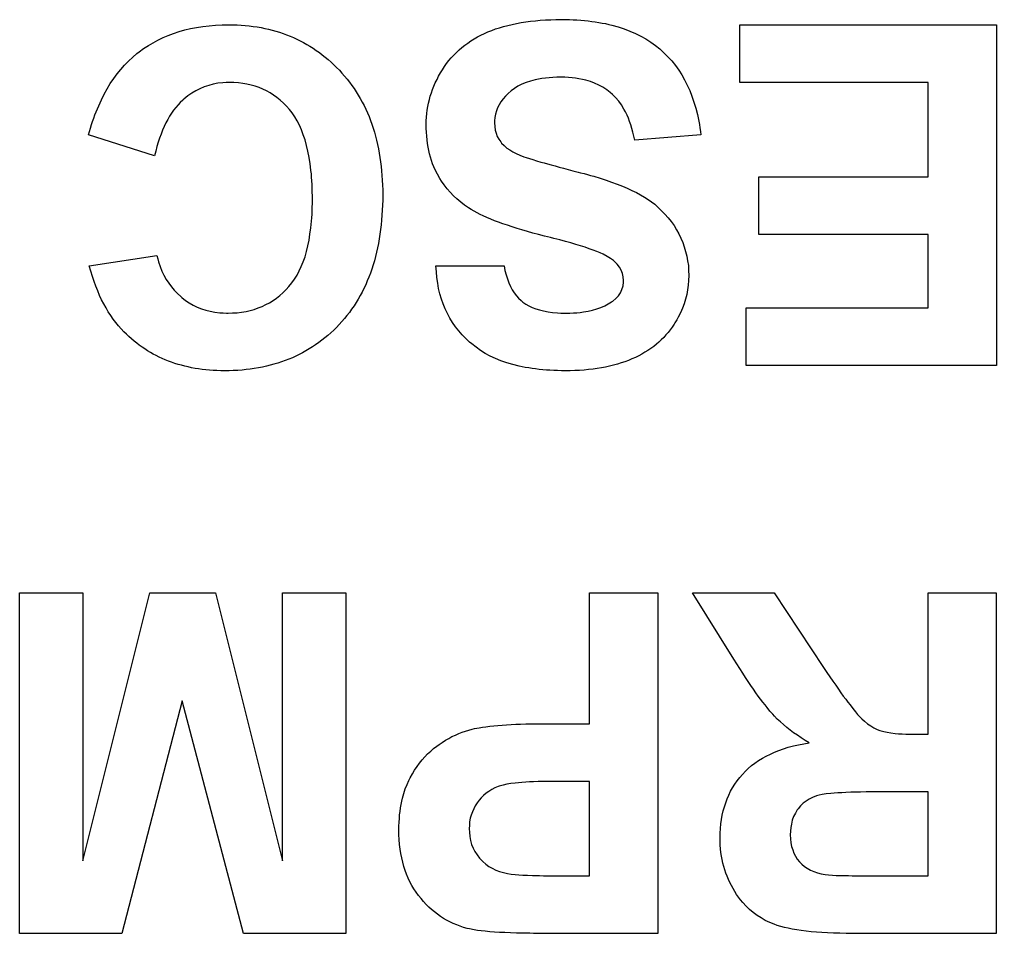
# Model space of a CAD drawing. Extents: x 132.5 to 157.1, y -74.2 to -51.1.
# Drawn here: x 149.687 to 154.056, y -67.017 to -62.929 of the extents above; entities that cross this region are included whole.
import ezdxf

# ---------------------------------------------------------------- set-up
doc = ezdxf.new("R2010")
doc.units = 0
doc.layers.add('BLACK', color=7, linetype='CONTINUOUS')

msp = doc.modelspace()

# ---------------------------------------------------------------- linework, layer by layer
at = {"layer": 'BLACK', "linetype": 'CONTINUOUS'}
for p, q in [((150.507, -62.9601), (150.535, -62.9568)), ((150.535, -62.9568), (150.563, -62.9544)), ((150.563, -62.9544), (150.593, -62.953)), ((150.593, -62.953), (150.608, -62.9526)), ((150.608, -62.9526), (150.623, -62.9525)), ((150.623, -62.9525), (150.642, -62.9527)), ((150.642, -62.9527), (150.66, -62.9533)), ((150.66, -62.9533), (150.678, -62.9543)), ((150.678, -62.9543), (150.696, -62.9557)), ((150.696, -62.9557), (150.714, -62.9575)), ((151.852, -62.9602), (151.871, -62.9552)), ((151.871, -62.9552), (151.89, -62.9507)), ((151.89, -62.9507), (151.91, -62.9466)), ((151.91, -62.9466), (151.93, -62.9429)), ((151.93, -62.9429), (151.951, -62.9396)), ((151.951, -62.9396), (151.972, -62.9368)), ((151.972, -62.9368), (151.994, -62.9345)), ((151.994, -62.9345), (152.016, -62.9325)), ((152.016, -62.9325), (152.039, -62.931)), ((152.039, -62.931), (152.063, -62.9299)), ((152.063, -62.9299), (152.086, -62.9293)), ((152.086, -62.9293), (152.111, -62.9291)), ((152.111, -62.9291), (152.129, -62.9292)), ((152.129, -62.9292), (152.146, -62.9296)), ((152.146, -62.9296), (152.163, -62.9302)), ((152.163, -62.9302), (152.18, -62.9311)), ((152.18, -62.9311), (152.197, -62.9323)), ((152.197, -62.9323), (152.213, -62.9337)), ((152.213, -62.9337), (152.23, -62.9353)), ((152.23, -62.9353), (152.246, -62.9373)), ((152.246, -62.9373), (152.261, -62.9395)), ((152.261, -62.9395), (152.277, -62.9419)), ((152.277, -62.9419), (152.292, -62.9446)), ((152.292, -62.9446), (152.307, -62.9475)), ((152.307, -62.9475), (152.322, -62.9508)), ((152.322, -62.9508), (152.336, -62.9542)), ((152.336, -62.9542), (152.364, -62.9619)), ((152.908, -63.2104), (152.908, -62.9525)), ((152.908, -62.9525), (154.056, -62.9525)), ((154.056, -62.9525), (154.056, -64.4766)), ((150.329, -63.0098), (150.352, -62.9999)), ((150.352, -62.9999), (150.376, -62.9909)), ((150.376, -62.9909), (150.401, -62.9828)), ((150.401, -62.9828), (150.426, -62.9757)), ((150.426, -62.9757), (150.452, -62.9696)), ((150.452, -62.9696), (150.479, -62.9643)), ((150.479, -62.9643), (150.507, -62.9601)), ((150.714, -62.9575), (150.732, -62.9597)), ((150.732, -62.9597), (150.749, -62.9622)), ((150.749, -62.9622), (150.767, -62.9652)), ((150.767, -62.9652), (150.784, -62.9686)), ((150.784, -62.9686), (150.8, -62.9724)), ((150.8, -62.9724), (150.817, -62.9766)), ((150.817, -62.9766), (150.833, -62.9811)), ((150.833, -62.9811), (150.85, -62.9861)), ((150.85, -62.9861), (150.866, -62.9915)), ((150.866, -62.9915), (150.881, -62.9973)), ((150.881, -62.9973), (150.897, -63.0034)), ((151.735, -63.0072), (151.75, -62.9991)), ((151.75, -62.9991), (151.766, -62.9915)), ((151.766, -62.9915), (151.782, -62.9844)), ((151.782, -62.9844), (151.799, -62.9777)), ((151.799, -62.9777), (151.816, -62.9714)), ((151.816, -62.9714), (151.834, -62.9656)), ((151.834, -62.9656), (151.852, -62.9602)), ((152.364, -62.9619), (152.391, -62.9707)), ((152.391, -62.9707), (152.417, -62.9804)), ((152.417, -62.9804), (152.442, -62.9912)), ((152.442, -62.9912), (152.466, -63.003)), ((150.263, -63.0453), (150.284, -63.0326)), ((150.284, -63.0326), (150.306, -63.0207)), ((150.306, -63.0207), (150.329, -63.0098)), ((150.897, -63.0034), (150.912, -63.01)), ((150.912, -63.01), (150.927, -63.017)), ((150.927, -63.017), (150.942, -63.0243)), ((150.942, -63.0243), (150.957, -63.0321)), ((150.957, -63.0321), (150.972, -63.0402)), ((150.972, -63.0402), (150.986, -63.0488)), ((151.665, -63.0543), (151.678, -63.044)), ((151.678, -63.044), (151.692, -63.0341)), ((151.692, -63.0341), (151.706, -63.0247)), ((151.706, -63.0247), (151.72, -63.0157)), ((151.72, -63.0157), (151.735, -63.0072)), ((152.466, -63.003), (152.488, -63.0159)), ((152.488, -63.0159), (152.51, -63.0298)), ((152.51, -63.0298), (152.531, -63.0446)), ((152.531, -63.0446), (152.551, -63.0606)), ((150.193, -63.0976), (150.212, -63.0815)), ((150.212, -63.0815), (150.222, -63.0738)), ((150.222, -63.0738), (150.242, -63.0591)), ((150.242, -63.0591), (150.263, -63.0453)), ((150.986, -63.0488), (151, -63.0577)), ((151, -63.0577), (151.014, -63.0671)), ((151.014, -63.0671), (151.028, -63.0768)), ((151.028, -63.0768), (151.041, -63.087)), ((151.041, -63.087), (151.054, -63.0975)), ((151.618, -63.1003), (151.629, -63.0881)), ((151.629, -63.0881), (151.641, -63.0764)), ((151.641, -63.0764), (151.653, -63.0652)), ((151.653, -63.0652), (151.665, -63.0543)), ((152.551, -63.0606), (152.569, -63.0775)), ((152.569, -63.0775), (152.587, -63.0954)), ((150.157, -63.133), (150.174, -63.1148)), ((150.174, -63.1148), (150.193, -63.0976)), ((151.054, -63.0975), (151.067, -63.1085)), ((151.067, -63.1085), (151.08, -63.1198)), ((151.08, -63.1198), (151.093, -63.1315)), ((151.093, -63.1315), (151.105, -63.1437)), ((151.587, -63.1396), (151.597, -63.1261)), ((151.597, -63.1261), (151.607, -63.113)), ((151.607, -63.113), (151.618, -63.1003)), ((152.587, -63.0954), (152.604, -63.1143)), ((152.604, -63.1143), (152.62, -63.1341)), ((150.108, -63.1935), (150.124, -63.1723)), ((150.124, -63.1723), (150.14, -63.1521)), ((150.14, -63.1521), (150.157, -63.133)), ((151.105, -63.1437), (151.118, -63.1562)), ((151.118, -63.1562), (151.129, -63.1691)), ((151.129, -63.1691), (151.141, -63.1822)), ((151.561, -63.1824), (151.569, -63.1679)), ((151.569, -63.1679), (151.578, -63.1536)), ((151.578, -63.1536), (151.587, -63.1396)), ((152.62, -63.1341), (152.635, -63.1548)), ((152.635, -63.1548), (152.649, -63.1764)), ((150.079, -63.2389), (150.093, -63.2157)), ((150.093, -63.2157), (150.108, -63.1935)), ((150.553, -63.2181), (150.533, -63.2235)), ((150.574, -63.2142), (150.553, -63.2181)), ((150.596, -63.2117), (150.574, -63.2142)), ((150.611, -63.2107), (150.596, -63.2117)), ((150.626, -63.2104), (150.611, -63.2107)), ((150.646, -63.2109), (150.626, -63.2104)), ((150.666, -63.2123), (150.646, -63.2109)), ((150.686, -63.2147), (150.666, -63.2123)), ((150.704, -63.218), (150.686, -63.2147)), ((150.723, -63.2222), (150.704, -63.218)), ((151.141, -63.1822), (151.152, -63.1957)), ((151.152, -63.1957), (151.163, -63.2095)), ((151.163, -63.2095), (151.173, -63.2235)), ((151.54, -63.2265), (151.546, -63.2116)), ((151.546, -63.2116), (151.554, -63.1969)), ((151.554, -63.1969), (151.561, -63.1824)), ((151.934, -63.2186), (151.916, -63.2274)), ((151.952, -63.2109), (151.934, -63.2186)), ((151.972, -63.2042), (151.952, -63.2109)), ((151.993, -63.1987), (151.972, -63.2042)), ((152.008, -63.1956), (151.993, -63.1987)), ((152.023, -63.1929), (152.008, -63.1956)), ((152.039, -63.1908), (152.023, -63.1929)), ((152.055, -63.1891), (152.039, -63.1908)), ((152.072, -63.1879), (152.055, -63.1891)), ((152.09, -63.1872), (152.072, -63.1879)), ((152.108, -63.187), (152.09, -63.1872)), ((152.125, -63.1872), (152.108, -63.187)), ((152.142, -63.188), (152.125, -63.1872)), ((152.158, -63.1894), (152.142, -63.188)), ((152.174, -63.1912), (152.158, -63.1894)), ((152.189, -63.1936), (152.174, -63.1912)), ((152.204, -63.1966), (152.189, -63.1936)), ((152.219, -63.2), (152.204, -63.1966)), ((152.24, -63.2062), (152.219, -63.2)), ((152.259, -63.2136), (152.24, -63.2062)), ((152.278, -63.2222), (152.259, -63.2136)), ((152.649, -63.1764), (152.661, -63.1991)), ((152.661, -63.1991), (152.673, -63.2226)), ((153.751, -63.2104), (152.908, -63.2104)), ((153.751, -63.6325), (153.751, -63.2104)), ((150.053, -63.2883), (150.066, -63.2631)), ((150.066, -63.2631), (150.079, -63.2389)), ((150.457, -63.2587), (150.439, -63.271)), ((150.475, -63.2478), (150.457, -63.2587)), ((150.493, -63.2383), (150.475, -63.2478)), ((150.513, -63.2302), (150.493, -63.2383)), ((150.533, -63.2235), (150.513, -63.2302)), ((150.741, -63.2274), (150.723, -63.2222)), ((150.758, -63.2335), (150.741, -63.2274)), ((150.775, -63.2406), (150.758, -63.2335)), ((150.792, -63.2486), (150.775, -63.2406)), ((150.808, -63.2575), (150.792, -63.2486)), ((150.823, -63.2674), (150.808, -63.2575)), ((151.173, -63.2235), (151.183, -63.2378)), ((151.183, -63.2378), (151.193, -63.2525)), ((151.193, -63.2525), (151.202, -63.2674)), ((151.524, -63.2717), (151.529, -63.2565)), ((151.529, -63.2565), (151.534, -63.2414)), ((151.534, -63.2414), (151.54, -63.2265)), ((151.872, -63.2599), (151.86, -63.272)), ((151.886, -63.2482), (151.872, -63.2599)), ((151.9, -63.2372), (151.886, -63.2482)), ((151.916, -63.2274), (151.9, -63.2372)), ((152.296, -63.232), (152.278, -63.2222)), ((152.313, -63.2429), (152.296, -63.232)), ((152.329, -63.2551), (152.313, -63.2429)), ((152.339, -63.2639), (152.329, -63.2551)), ((152.673, -63.2226), (152.684, -63.2471)), ((152.684, -63.2471), (152.694, -63.2725)), ((150.041, -63.3145), (150.053, -63.2883)), ((150.406, -63.2998), (150.396, -63.3108)), ((150.417, -63.2896), (150.406, -63.2998)), ((150.422, -63.2847), (150.417, -63.2896)), ((150.439, -63.271), (150.422, -63.2847)), ((150.838, -63.2782), (150.823, -63.2674)), ((150.853, -63.29), (150.838, -63.2782)), ((150.867, -63.3027), (150.853, -63.29)), ((150.881, -63.3164), (150.867, -63.3027)), ((151.202, -63.2674), (151.211, -63.2826)), ((151.211, -63.2826), (151.22, -63.2981)), ((151.22, -63.2981), (151.228, -63.3139)), ((151.513, -63.3181), (151.516, -63.3025)), ((151.516, -63.3025), (151.52, -63.287)), ((151.52, -63.287), (151.524, -63.2717)), ((151.84, -63.2972), (151.832, -63.3104)), ((151.85, -63.2844), (151.84, -63.2972)), ((151.86, -63.272), (151.85, -63.2844)), ((152.353, -63.2783), (152.339, -63.2639)), ((152.367, -63.294), (152.353, -63.2783)), ((152.379, -63.3111), (152.367, -63.294)), ((152.694, -63.2725), (152.703, -63.2989)), ((152.703, -63.2989), (152.712, -63.3262)), ((150.024, -63.3557), (150.029, -63.3417)), ((150.029, -63.3417), (150.035, -63.328)), ((150.035, -63.328), (150.041, -63.3145)), ((150.367, -63.3479), (150.358, -63.3617)), ((150.376, -63.3348), (150.367, -63.3479)), ((150.386, -63.3224), (150.376, -63.3348)), ((150.396, -63.3108), (150.386, -63.3224)), ((150.894, -63.331), (150.881, -63.3164)), ((150.906, -63.3467), (150.894, -63.331)), ((150.918, -63.3636), (150.906, -63.3467)), ((151.228, -63.3139), (151.235, -63.33)), ((151.235, -63.33), (151.243, -63.3464)), ((151.243, -63.3464), (151.25, -63.363)), ((151.507, -63.3656), (151.508, -63.3497)), ((151.508, -63.3497), (151.51, -63.3338)), ((151.51, -63.3338), (151.513, -63.3181)), ((151.82, -63.3378), (151.816, -63.352)), ((151.825, -63.3239), (151.82, -63.3378)), ((151.832, -63.3104), (151.825, -63.3239)), ((152.39, -63.3295), (152.379, -63.3111)), ((152.397, -63.3425), (152.39, -63.3295)), ((152.404, -63.3561), (152.397, -63.3425)), ((152.712, -63.3262), (152.719, -63.3545)), ((150.009, -63.3992), (150.014, -63.3844)), ((150.014, -63.3844), (150.019, -63.37)), ((150.019, -63.37), (150.024, -63.3557)), ((150.341, -63.3914), (150.334, -63.4073)), ((150.35, -63.3762), (150.341, -63.3914)), ((150.358, -63.3617), (150.35, -63.3762)), ((150.929, -63.3819), (150.918, -63.3636)), ((150.939, -63.4014), (150.929, -63.3819)), ((151.25, -63.363), (151.256, -63.38)), ((151.256, -63.38), (151.263, -63.3973)), ((151.506, -63.3818), (151.507, -63.3656)), ((151.506, -63.398), (151.506, -63.3818)), ((151.813, -63.3666), (151.811, -63.3816)), ((151.811, -63.3816), (151.811, -63.3918)), ((151.811, -63.3918), (151.812, -63.4079)), ((151.816, -63.352), (151.813, -63.3666)), ((152.41, -63.3703), (152.404, -63.3561)), ((152.415, -63.3852), (152.41, -63.3703)), ((152.421, -63.4006), (152.415, -63.3852)), ((152.719, -63.3545), (152.722, -63.369)), ((152.722, -63.369), (152.725, -63.3837)), ((152.725, -63.3837), (152.728, -63.3986)), ((149.995, -63.4449), (150, -63.4294)), ((150, -63.4294), (150.004, -63.4142)), ((150.004, -63.4142), (150.009, -63.3992)), ((150.327, -63.424), (150.32, -63.4413)), ((150.334, -63.4073), (150.327, -63.424)), ((150.948, -63.4222), (150.939, -63.4014)), ((150.956, -63.4443), (150.948, -63.4222)), ((151.263, -63.3973), (151.268, -63.4148)), ((151.268, -63.4148), (151.274, -63.4327)), ((151.274, -63.4327), (151.279, -63.4508)), ((151.506, -63.4158), (151.506, -63.398)), ((151.507, -63.4332), (151.506, -63.4158)), ((151.508, -63.4502), (151.507, -63.4332)), ((151.812, -63.4079), (151.814, -63.4232)), ((151.814, -63.4232), (151.818, -63.4378)), ((151.818, -63.4378), (151.823, -63.4516)), ((152.426, -63.4166), (152.421, -63.4006)), ((152.43, -63.4333), (152.426, -63.4166)), ((152.434, -63.4505), (152.43, -63.4333)), ((152.728, -63.3986), (152.73, -63.4138)), ((152.73, -63.4138), (152.732, -63.4292)), ((152.732, -63.4292), (152.734, -63.4449)), ((150.291, -63.5387), (149.995, -63.4449)), ((150.307, -63.4781), (150.301, -63.4976)), ((150.313, -63.4594), (150.307, -63.4781)), ((150.32, -63.4413), (150.313, -63.4594)), ((150.964, -63.4677), (150.956, -63.4443)), ((150.971, -63.4923), (150.964, -63.4677)), ((151.279, -63.4508), (151.284, -63.4692)), ((151.284, -63.4692), (151.288, -63.4879)), ((151.51, -63.4669), (151.508, -63.4502)), ((151.512, -63.4833), (151.51, -63.4669)), ((151.823, -63.4516), (151.83, -63.4646)), ((151.83, -63.4646), (151.839, -63.4768)), ((151.839, -63.4768), (151.843, -63.4815)), ((151.843, -63.4815), (151.854, -63.4929)), ((152.438, -63.4683), (152.434, -63.4505)), ((152.734, -63.4449), (152.438, -63.4683)), ((150.296, -63.5178), (150.291, -63.5387)), ((150.301, -63.4976), (150.296, -63.5178)), ((150.977, -63.5183), (150.971, -63.4923)), ((150.982, -63.5454), (150.977, -63.5183)), ((151.288, -63.4879), (151.292, -63.5069)), ((151.292, -63.5069), (151.296, -63.5262)), ((151.514, -63.4993), (151.512, -63.4833)), ((151.517, -63.5149), (151.514, -63.4993)), ((151.521, -63.5302), (151.517, -63.5149)), ((151.854, -63.4929), (151.867, -63.5037)), ((151.867, -63.5037), (151.879, -63.5121)), ((151.879, -63.5121), (151.893, -63.5201)), ((151.893, -63.5201), (151.908, -63.5279)), ((150.987, -63.5739), (150.982, -63.5454)), ((151.296, -63.5262), (151.299, -63.5458)), ((151.299, -63.5458), (151.302, -63.5657)), ((151.302, -63.5657), (151.304, -63.5859)), ((151.525, -63.5451), (151.521, -63.5302)), ((151.529, -63.5596), (151.525, -63.5451)), ((151.534, -63.5738), (151.529, -63.5596)), ((151.908, -63.5279), (151.924, -63.5354)), ((151.924, -63.5354), (151.943, -63.5425)), ((151.943, -63.5425), (151.952, -63.546)), ((151.952, -63.546), (151.968, -63.5512)), ((151.968, -63.5512), (151.982, -63.5558)), ((151.982, -63.5558), (151.999, -63.5608)), ((151.999, -63.5608), (152.018, -63.5664)), ((152.018, -63.5664), (152.033, -63.5705)), ((150.988, -63.5886), (150.987, -63.5739)), ((150.99, -63.6037), (150.988, -63.5886)), ((150.992, -63.619), (150.99, -63.6037)), ((151.304, -63.5859), (151.306, -63.6064)), ((151.306, -63.6064), (151.308, -63.6271)), ((151.54, -63.5877), (151.534, -63.5738)), ((151.546, -63.6011), (151.54, -63.5877)), ((151.556, -63.6207), (151.546, -63.6011)), ((152.033, -63.5705), (152.048, -63.5747)), ((152.048, -63.5747), (152.064, -63.5792)), ((152.064, -63.5792), (152.082, -63.584)), ((152.082, -63.584), (152.1, -63.5889)), ((152.1, -63.5889), (152.12, -63.5941)), ((152.12, -63.5941), (152.14, -63.5995)), ((152.14, -63.5995), (152.162, -63.6052)), ((152.162, -63.6052), (152.185, -63.6111)), ((152.185, -63.6111), (152.196, -63.6142)), ((150.993, -63.6347), (150.992, -63.619)), ((150.994, -63.6507), (150.993, -63.6347)), ((150.995, -63.667), (150.994, -63.6507)), ((151.308, -63.6271), (151.309, -63.6482)), ((151.309, -63.6482), (151.31, -63.6695)), ((151.566, -63.6394), (151.556, -63.6207)), ((151.574, -63.6515), (151.566, -63.6394)), ((151.586, -63.669), (151.574, -63.6515)), ((152.196, -63.6142), (152.212, -63.6181)), ((152.212, -63.6181), (152.227, -63.6221)), ((152.227, -63.6221), (152.241, -63.6261)), ((152.241, -63.6261), (152.255, -63.6302)), ((152.255, -63.6302), (152.283, -63.6386)), ((152.283, -63.6386), (152.31, -63.6472)), ((152.31, -63.6472), (152.335, -63.656)), ((152.335, -63.656), (152.36, -63.665)), ((152.993, -63.8904), (152.993, -63.6325)), ((152.993, -63.6325), (153.751, -63.6325)), ((150.996, -63.6836), (150.995, -63.667)), ((150.996, -63.7006), (150.996, -63.6836)), ((151.31, -63.6695), (151.311, -63.6911)), ((151.311, -63.6911), (151.311, -63.7131)), ((151.599, -63.6858), (151.586, -63.669)), ((151.613, -63.7018), (151.599, -63.6858)), ((152.36, -63.665), (152.383, -63.6742)), ((152.383, -63.6742), (152.405, -63.6836)), ((152.405, -63.6836), (152.426, -63.6932)), ((152.426, -63.6932), (152.446, -63.7031)), ((150.997, -63.7178), (150.996, -63.7006)), ((150.997, -63.7354), (150.997, -63.7178)), ((150.997, -63.752), (150.997, -63.7354)), ((151.311, -63.7363), (151.31, -63.7591)), ((151.311, -63.7131), (151.311, -63.7363)), ((151.628, -63.7171), (151.613, -63.7018)), ((151.643, -63.7317), (151.628, -63.7171)), ((151.66, -63.7455), (151.643, -63.7317)), ((152.446, -63.7031), (152.464, -63.7131)), ((152.464, -63.7131), (152.482, -63.7234)), ((152.482, -63.7234), (152.498, -63.7339)), ((152.498, -63.7339), (152.513, -63.7445)), ((150.995, -63.8001), (150.996, -63.7843)), ((150.996, -63.7683), (150.997, -63.752)), ((150.996, -63.7843), (150.996, -63.7683)), ((151.309, -63.7817), (151.308, -63.8039)), ((151.31, -63.7591), (151.309, -63.7817)), ((151.677, -63.7587), (151.66, -63.7455)), ((151.695, -63.7711), (151.677, -63.7587)), ((151.707, -63.7789), (151.695, -63.7711)), ((151.72, -63.7865), (151.707, -63.7789)), ((151.733, -63.7937), (151.72, -63.7865)), ((152.513, -63.7445), (152.528, -63.7554)), ((152.528, -63.7554), (152.54, -63.7666)), ((152.54, -63.7666), (152.557, -63.7825)), ((152.557, -63.7825), (152.573, -63.7989)), ((150.99, -63.8601), (150.993, -63.8306)), ((150.993, -63.8306), (150.994, -63.8155)), ((150.994, -63.8155), (150.995, -63.8001)), ((151.306, -63.8258), (151.304, -63.8473)), ((151.308, -63.8039), (151.306, -63.8258)), ((151.747, -63.8007), (151.733, -63.7937)), ((151.761, -63.8077), (151.747, -63.8007)), ((151.777, -63.8148), (151.761, -63.8077)), ((151.794, -63.8217), (151.777, -63.8148)), ((151.811, -63.8287), (151.794, -63.8217)), ((151.829, -63.8357), (151.811, -63.8287)), ((152.573, -63.7989), (152.588, -63.8158)), ((152.588, -63.8158), (152.601, -63.833)), ((150.986, -63.8883), (150.99, -63.8601)), ((151.302, -63.8686), (151.299, -63.8895)), ((151.304, -63.8473), (151.302, -63.8686)), ((151.849, -63.8426), (151.829, -63.8357)), ((151.869, -63.8495), (151.849, -63.8426)), ((151.89, -63.8564), (151.869, -63.8495)), ((151.912, -63.8633), (151.89, -63.8564)), ((151.934, -63.8702), (151.912, -63.8633)), ((151.958, -63.8771), (151.934, -63.8702)), ((152.601, -63.833), (152.614, -63.8507)), ((152.614, -63.8507), (152.625, -63.8689)), ((152.625, -63.8689), (152.636, -63.8874)), ((150.977, -63.9414), (150.982, -63.9154)), ((150.982, -63.9154), (150.986, -63.8883)), ((151.296, -63.9101), (151.292, -63.9303)), ((151.299, -63.8895), (151.296, -63.9101)), ((151.983, -63.8839), (151.958, -63.8771)), ((152.008, -63.8907), (151.983, -63.8839)), ((152.035, -63.8975), (152.008, -63.8907)), ((152.062, -63.9043), (152.035, -63.8975)), ((152.076, -63.9077), (152.062, -63.9043)), ((152.103, -63.9145), (152.076, -63.9077)), ((152.128, -63.9212), (152.103, -63.9145)), ((152.636, -63.8874), (152.645, -63.9064)), ((152.645, -63.9064), (152.653, -63.9258)), ((153.751, -63.8904), (152.993, -63.8904)), ((153.751, -64.2187), (153.751, -63.8904)), ((150.971, -63.9661), (150.977, -63.9414)), ((151.288, -63.9502), (151.284, -63.9698)), ((151.292, -63.9303), (151.288, -63.9502)), ((152.152, -63.9279), (152.128, -63.9212)), ((152.175, -63.9345), (152.152, -63.9279)), ((152.196, -63.941), (152.175, -63.9345)), ((152.216, -63.9475), (152.196, -63.941)), ((152.235, -63.954), (152.216, -63.9475)), ((152.252, -63.9603), (152.235, -63.954)), ((152.269, -63.9667), (152.252, -63.9603)), ((152.653, -63.9258), (152.66, -63.9457)), ((152.66, -63.9457), (152.666, -63.966)), ((149.999, -64.0311), (150.301, -63.9842)), ((150.301, -63.9842), (150.305, -63.9989)), ((150.305, -63.9989), (150.309, -64.0133)), ((150.956, -64.0122), (150.964, -63.9898)), ((150.964, -63.9898), (150.971, -63.9661)), ((151.279, -63.9891), (151.274, -64.0081)), ((151.284, -63.9698), (151.279, -63.9891)), ((152.284, -63.973), (152.269, -63.9667)), ((152.297, -63.9792), (152.284, -63.973)), ((152.315, -63.9884), (152.297, -63.9792)), ((152.33, -63.9975), (152.315, -63.9884)), ((152.343, -64.0065), (152.33, -63.9975)), ((152.666, -63.966), (152.671, -63.9867)), ((152.671, -63.9867), (152.675, -64.0079)), ((150.006, -64.0548), (149.999, -64.0311)), ((150.309, -64.0133), (150.316, -64.034)), ((150.316, -64.034), (150.324, -64.0539)), ((150.938, -64.0537), (150.947, -64.0335)), ((150.947, -64.0335), (150.956, -64.0122)), ((151.262, -64.045), (151.256, -64.063)), ((151.268, -64.0267), (151.262, -64.045)), ((151.274, -64.0081), (151.268, -64.0267)), ((151.551, -64.0574), (151.549, -64.0311)), ((151.549, -64.0311), (151.854, -64.0311)), ((151.854, -64.0311), (151.858, -64.0516)), ((152.348, -64.0113), (152.343, -64.0065)), ((152.36, -64.0236), (152.348, -64.0113)), ((152.37, -64.0367), (152.36, -64.0236)), ((152.378, -64.0505), (152.37, -64.0367)), ((152.675, -64.0079), (152.678, -64.0295)), ((152.678, -64.0295), (152.679, -64.0515)), ((150.013, -64.0778), (150.006, -64.0548)), ((150.021, -64.1001), (150.013, -64.0778)), ((150.324, -64.0539), (150.333, -64.0729)), ((150.333, -64.0729), (150.343, -64.0911)), ((150.343, -64.0911), (150.354, -64.1083)), ((150.905, -64.1072), (150.917, -64.0905)), ((150.917, -64.0905), (150.928, -64.0727)), ((150.928, -64.0727), (150.938, -64.0537)), ((151.249, -64.0806), (151.242, -64.0979)), ((151.256, -64.063), (151.249, -64.0806)), ((151.553, -64.083), (151.551, -64.0574)), ((151.557, -64.108), (151.553, -64.083)), ((151.858, -64.0516), (151.863, -64.071)), ((151.863, -64.071), (151.869, -64.0893)), ((151.869, -64.0893), (151.875, -64.1065)), ((152.384, -64.065), (152.378, -64.0505)), ((152.387, -64.0803), (152.384, -64.065)), ((152.388, -64.0963), (152.387, -64.0803)), ((152.679, -64.0515), (152.68, -64.0739)), ((152.68, -64.0739), (152.679, -64.0957)), ((150.028, -64.1217), (150.021, -64.1001)), ((150.037, -64.1426), (150.028, -64.1217)), ((150.354, -64.1083), (150.366, -64.1247)), ((150.366, -64.1247), (150.379, -64.1402)), ((150.879, -64.1371), (150.892, -64.1227)), ((150.892, -64.1227), (150.905, -64.1072)), ((151.227, -64.1316), (151.219, -64.1479)), ((151.235, -64.1149), (151.227, -64.1316)), ((151.242, -64.0979), (151.235, -64.1149)), ((151.561, -64.1324), (151.557, -64.108)), ((151.567, -64.156), (151.561, -64.1324)), ((151.875, -64.1065), (151.882, -64.1226)), ((151.882, -64.1226), (151.89, -64.1376)), ((152.374, -64.1512), (152.381, -64.1364)), ((152.381, -64.1364), (152.386, -64.1205)), ((152.386, -64.1205), (152.388, -64.1034)), ((152.388, -64.1034), (152.388, -64.0963)), ((152.677, -64.1171), (152.675, -64.1383)), ((152.679, -64.0957), (152.677, -64.1171)), ((150.045, -64.1628), (150.037, -64.1426)), ((150.054, -64.1823), (150.045, -64.1628)), ((150.379, -64.1402), (150.393, -64.1548)), ((150.393, -64.1548), (150.408, -64.1685)), ((150.408, -64.1685), (150.413, -64.1729)), ((150.413, -64.1729), (150.429, -64.1852)), ((150.821, -64.1856), (150.836, -64.1749)), ((150.836, -64.1749), (150.851, -64.1633)), ((150.851, -64.1633), (150.865, -64.1507)), ((150.865, -64.1507), (150.879, -64.1371)), ((151.202, -64.1796), (151.192, -64.195)), ((151.21, -64.1639), (151.202, -64.1796)), ((151.219, -64.1479), (151.21, -64.1639)), ((151.574, -64.179), (151.567, -64.156)), ((151.582, -64.2013), (151.574, -64.179)), ((151.89, -64.1376), (151.899, -64.1514)), ((151.899, -64.1514), (151.909, -64.1641)), ((151.909, -64.1641), (151.919, -64.1758)), ((151.919, -64.1758), (151.93, -64.1863)), ((152.34, -64.1886), (152.354, -64.1773)), ((152.354, -64.1773), (152.365, -64.1648)), ((152.365, -64.1648), (152.374, -64.1512)), ((152.665, -64.1799), (152.659, -64.2003)), ((152.671, -64.1592), (152.665, -64.1799)), ((152.675, -64.1383), (152.671, -64.1592)), ((150.064, -64.2011), (150.054, -64.1823)), ((150.074, -64.2192), (150.064, -64.2011)), ((150.084, -64.2366), (150.074, -64.2192)), ((150.429, -64.1852), (150.446, -64.1964)), ((150.446, -64.1964), (150.464, -64.2063)), ((150.464, -64.2063), (150.482, -64.2151)), ((150.482, -64.2151), (150.501, -64.2226)), ((150.501, -64.2226), (150.52, -64.2288)), ((150.737, -64.2253), (150.754, -64.2192)), ((150.754, -64.2192), (150.772, -64.2122)), ((150.772, -64.2122), (150.788, -64.2043)), ((150.788, -64.2043), (150.805, -64.1954)), ((150.805, -64.1954), (150.821, -64.1856)), ((151.183, -64.21), (151.172, -64.2247)), ((151.192, -64.195), (151.183, -64.21)), ((151.591, -64.223), (151.582, -64.2013)), ((151.601, -64.2439), (151.591, -64.223)), ((151.93, -64.1863), (151.938, -64.1926)), ((151.938, -64.1926), (151.951, -64.2015)), ((151.951, -64.2015), (151.965, -64.2095)), ((151.965, -64.2095), (151.98, -64.2166)), ((151.98, -64.2166), (151.996, -64.2228)), ((151.996, -64.2228), (152.013, -64.2281)), ((152.25, -64.2287), (152.269, -64.2232)), ((152.269, -64.2232), (152.287, -64.2168)), ((152.287, -64.2168), (152.304, -64.2095)), ((152.304, -64.2095), (152.32, -64.2011)), ((152.32, -64.2011), (152.335, -64.1919)), ((152.335, -64.1919), (152.34, -64.1886)), ((152.652, -64.2204), (152.643, -64.2402)), ((152.659, -64.2003), (152.652, -64.2204)), ((152.937, -64.4766), (152.937, -64.2187)), ((152.937, -64.2187), (153.751, -64.2187)), ((150.095, -64.2533), (150.084, -64.2366)), ((150.106, -64.2693), (150.095, -64.2533)), ((150.52, -64.2288), (150.54, -64.2339)), ((150.54, -64.2339), (150.561, -64.2378)), ((150.561, -64.2378), (150.583, -64.2404)), ((150.583, -64.2404), (150.597, -64.2415)), ((150.597, -64.2415), (150.612, -64.242)), ((150.612, -64.242), (150.62, -64.2421)), ((150.62, -64.2421), (150.64, -64.2416)), ((150.64, -64.2416), (150.661, -64.2402)), ((150.661, -64.2402), (150.68, -64.2379)), ((150.68, -64.2379), (150.7, -64.2346)), ((150.7, -64.2346), (150.718, -64.2304)), ((150.718, -64.2304), (150.737, -64.2253)), ((151.14, -64.2669), (151.128, -64.2803)), ((151.151, -64.2532), (151.14, -64.2669)), ((151.162, -64.2391), (151.151, -64.2532)), ((151.172, -64.2247), (151.162, -64.2391)), ((151.612, -64.2643), (151.601, -64.2439)), ((151.624, -64.2839), (151.612, -64.2643)), ((152.013, -64.2281), (152.031, -64.2326)), ((152.031, -64.2326), (152.051, -64.2363)), ((152.051, -64.2363), (152.071, -64.239)), ((152.071, -64.239), (152.093, -64.2409)), ((152.093, -64.2409), (152.108, -64.2417)), ((152.108, -64.2417), (152.124, -64.2421)), ((152.124, -64.2421), (152.132, -64.2421)), ((152.132, -64.2421), (152.148, -64.2419)), ((152.148, -64.2419), (152.164, -64.2413)), ((152.164, -64.2413), (152.179, -64.2402)), ((152.179, -64.2402), (152.194, -64.2388)), ((152.194, -64.2388), (152.209, -64.2369)), ((152.209, -64.2369), (152.23, -64.2333)), ((152.23, -64.2333), (152.25, -64.2287)), ((152.633, -64.2598), (152.626, -64.2728)), ((152.643, -64.2402), (152.633, -64.2598)), ((150.117, -64.2846), (150.106, -64.2693)), ((150.129, -64.2992), (150.117, -64.2846)), ((150.141, -64.3131), (150.129, -64.2992)), ((151.104, -64.3061), (151.092, -64.3184)), ((151.116, -64.2934), (151.104, -64.3061)), ((151.128, -64.2803), (151.116, -64.2934)), ((151.637, -64.3029), (151.624, -64.2839)), ((151.651, -64.3212), (151.637, -64.3029)), ((152.606, -64.3045), (152.597, -64.3166)), ((152.614, -64.2919), (152.606, -64.3045)), ((152.618, -64.2856), (152.614, -64.2919)), ((152.626, -64.2728), (152.618, -64.2856)), ((150.154, -64.3264), (150.141, -64.3131)), ((150.165, -64.337), (150.154, -64.3264)), ((150.176, -64.3474), (150.165, -64.337)), ((150.187, -64.3574), (150.176, -64.3474)), ((151.053, -64.3529), (151.039, -64.3636)), ((151.066, -64.3418), (151.053, -64.3529)), ((151.079, -64.3303), (151.066, -64.3418)), ((151.092, -64.3184), (151.079, -64.3303)), ((151.667, -64.3389), (151.651, -64.3212)), ((151.683, -64.3558), (151.667, -64.3389)), ((152.568, -64.3508), (152.557, -64.3615)), ((152.578, -64.3398), (152.568, -64.3508)), ((152.588, -64.3284), (152.578, -64.3398)), ((152.597, -64.3166), (152.588, -64.3284)), ((150.199, -64.3671), (150.187, -64.3574)), ((150.211, -64.3764), (150.199, -64.3671)), ((150.222, -64.3854), (150.211, -64.3764)), ((150.235, -64.394), (150.222, -64.3854)), ((150.247, -64.4023), (150.235, -64.394)), ((150.997, -64.3933), (150.983, -64.4024)), ((151.011, -64.3838), (150.997, -64.3933)), ((151.025, -64.3739), (151.011, -64.3838)), ((151.039, -64.3636), (151.025, -64.3739)), ((151.7, -64.3722), (151.683, -64.3558)), ((151.71, -64.38), (151.7, -64.3722)), ((151.729, -64.395), (151.71, -64.38)), ((151.749, -64.409), (151.729, -64.395)), ((152.523, -64.3911), (152.51, -64.4002)), ((152.535, -64.3816), (152.523, -64.3911)), ((152.546, -64.3717), (152.535, -64.3816)), ((152.557, -64.3615), (152.546, -64.3717)), ((150.26, -64.4103), (150.247, -64.4023)), ((150.272, -64.4179), (150.26, -64.4103)), ((150.285, -64.4252), (150.272, -64.4179)), ((150.298, -64.4322), (150.285, -64.4252)), ((150.312, -64.4388), (150.298, -64.4322)), ((150.325, -64.4451), (150.312, -64.4388)), ((150.907, -64.4417), (150.891, -64.4484)), ((150.922, -64.4346), (150.907, -64.4417)), ((150.938, -64.4272), (150.922, -64.4346)), ((150.953, -64.4193), (150.938, -64.4272)), ((150.968, -64.411), (150.953, -64.4193)), ((150.983, -64.4024), (150.968, -64.411)), ((151.77, -64.422), (151.749, -64.409)), ((151.792, -64.434), (151.77, -64.422)), ((151.816, -64.445), (151.792, -64.434)), ((152.441, -64.4401), (152.426, -64.4469)), ((152.456, -64.4329), (152.441, -64.4401)), ((152.47, -64.4253), (152.456, -64.4329)), ((152.484, -64.4173), (152.47, -64.4253)), ((152.497, -64.4089), (152.484, -64.4173)), ((152.51, -64.4002), (152.497, -64.4089)), ((150.339, -64.451), (150.325, -64.4451)), ((150.353, -64.4566), (150.339, -64.451)), ((150.367, -64.4619), (150.353, -64.4566)), ((150.382, -64.4668), (150.367, -64.4619)), ((150.396, -64.4714), (150.382, -64.4668)), ((150.411, -64.4756), (150.396, -64.4714)), ((150.426, -64.4795), (150.411, -64.4756)), ((150.441, -64.4831), (150.426, -64.4795)), ((150.456, -64.4863), (150.441, -64.4831)), ((150.472, -64.4892), (150.456, -64.4863)), ((150.773, -64.4837), (150.755, -64.4871)), ((150.791, -64.4798), (150.773, -64.4837)), ((150.808, -64.4756), (150.791, -64.4798)), ((150.825, -64.471), (150.808, -64.4756)), ((150.842, -64.4659), (150.825, -64.471)), ((150.858, -64.4605), (150.842, -64.4659)), ((150.875, -64.4546), (150.858, -64.4605)), ((150.891, -64.4484), (150.875, -64.4546)), ((151.84, -64.4549), (151.816, -64.445)), ((151.866, -64.4639), (151.84, -64.4549)), ((151.893, -64.4719), (151.866, -64.4639)), ((151.921, -64.4789), (151.893, -64.4719)), ((151.935, -64.482), (151.921, -64.4789)), ((151.949, -64.4849), (151.935, -64.482)), ((151.964, -64.4875), (151.949, -64.4849)), ((152.308, -64.4832), (152.29, -64.4867)), ((152.326, -64.4793), (152.308, -64.4832)), ((152.344, -64.4749), (152.326, -64.4793)), ((152.361, -64.4701), (152.344, -64.4749)), ((152.378, -64.465), (152.361, -64.4701)), ((152.394, -64.4594), (152.378, -64.465)), ((152.41, -64.4533), (152.394, -64.4594)), ((152.426, -64.4469), (152.41, -64.4533)), ((154.056, -64.4766), (152.937, -64.4766)), ((150.488, -64.4917), (150.472, -64.4892)), ((150.504, -64.4939), (150.488, -64.4917)), ((150.52, -64.4958), (150.504, -64.4939)), ((150.537, -64.4973), (150.52, -64.4958)), ((150.553, -64.4985), (150.537, -64.4973)), ((150.57, -64.4993), (150.553, -64.4985)), ((150.587, -64.4999), (150.57, -64.4993)), ((150.604, -64.5), (150.587, -64.4999)), ((150.624, -64.4998), (150.604, -64.5)), ((150.643, -64.4992), (150.624, -64.4998)), ((150.663, -64.4982), (150.643, -64.4992)), ((150.682, -64.4968), (150.663, -64.4982)), ((150.7, -64.495), (150.682, -64.4968)), ((150.719, -64.4928), (150.7, -64.495)), ((150.737, -64.4901), (150.719, -64.4928)), ((150.755, -64.4871), (150.737, -64.4901)), ((151.98, -64.4899), (151.964, -64.4875)), ((151.995, -64.492), (151.98, -64.4899)), ((152.011, -64.4939), (151.995, -64.492)), ((152.027, -64.4955), (152.011, -64.4939)), ((152.043, -64.4969), (152.027, -64.4955)), ((152.059, -64.498), (152.043, -64.4969)), ((152.076, -64.4989), (152.059, -64.498)), ((152.093, -64.4995), (152.076, -64.4989)), ((152.111, -64.4999), (152.093, -64.4995)), ((152.128, -64.5), (152.111, -64.4999)), ((152.15, -64.4998), (152.128, -64.5)), ((152.171, -64.4992), (152.15, -64.4998)), ((152.192, -64.4982), (152.171, -64.4992)), ((152.212, -64.4967), (152.192, -64.4982)), ((152.232, -64.4948), (152.212, -64.4967)), ((152.252, -64.4926), (152.232, -64.4948)), ((152.271, -64.4899), (152.252, -64.4926)), ((152.29, -64.4867), (152.271, -64.4899)), ((149.687, -67.0166), (149.687, -65.4925)), ((149.687, -65.4925), (149.97, -65.4925)), ((149.97, -66.6923), (150.27, -65.4925)), ((149.97, -65.4925), (149.97, -66.6923)), ((150.27, -65.4925), (150.564, -65.4925)), ((150.564, -65.4925), (150.863, -66.6923)), ((150.863, -66.6923), (150.863, -65.4925)), ((150.863, -65.4925), (151.146, -65.4925)), ((151.146, -65.4925), (151.146, -67.0166)), ((152.236, -66.0787), (152.236, -65.4925)), ((152.236, -65.4925), (152.541, -65.4925)), ((152.541, -65.4925), (152.541, -67.0166)), ((152.882, -65.7893), (152.697, -65.4925)), ((152.697, -65.4925), (153.062, -65.4925)), ((153.062, -65.4925), (153.283, -65.8277)), ((153.751, -66.1256), (153.751, -65.4925)), ((153.751, -65.4925), (154.055, -65.4925)), ((154.055, -65.4925), (154.055, -67.0166)), ((152.895, -65.811), (152.882, -65.7893)), ((152.909, -65.832), (152.895, -65.811)), ((152.921, -65.8521), (152.909, -65.832)), ((153.283, -65.8277), (153.297, -65.8489)), ((152.934, -65.8713), (152.921, -65.8521)), ((152.946, -65.8897), (152.934, -65.8713)), ((153.297, -65.8489), (153.311, -65.8691)), ((153.311, -65.8691), (153.324, -65.8883)), ((152.958, -65.9073), (152.946, -65.8897)), ((152.969, -65.924), (152.958, -65.9073)), ((152.98, -65.9398), (152.969, -65.924)), ((153.324, -65.8883), (153.337, -65.9065)), ((153.337, -65.9065), (153.349, -65.9237)), ((153.349, -65.9237), (153.36, -65.9399)), ((152.991, -65.9548), (152.98, -65.9398)), ((153.001, -65.969), (152.991, -65.9548)), ((153.011, -65.9823), (153.001, -65.969)), ((153.36, -65.9399), (153.371, -65.9551)), ((153.371, -65.9551), (153.382, -65.9692)), ((153.382, -65.9692), (153.392, -65.9824)), ((150.415, -65.9768), (150.144, -67.0166)), ((150.689, -67.0166), (150.415, -65.9768)), ((153.021, -65.9948), (153.011, -65.9823)), ((153.03, -66.0064), (153.021, -65.9948)), ((153.043, -66.0222), (153.03, -66.0064)), ((153.392, -65.9824), (153.401, -65.9946)), ((153.401, -65.9946), (153.413, -66.0109)), ((153.413, -66.0109), (153.425, -66.025)), ((153.056, -66.0362), (153.043, -66.0222)), ((153.064, -66.0448), (153.056, -66.0362)), ((153.076, -66.0577), (153.064, -66.0448)), ((153.09, -66.0703), (153.076, -66.0577)), ((153.425, -66.025), (153.435, -66.0369)), ((153.435, -66.0369), (153.444, -66.0464)), ((153.444, -66.0464), (153.454, -66.0574)), ((153.454, -66.0574), (153.466, -66.0674)), ((151.696, -66.1067), (151.711, -66.1026)), ((151.711, -66.1026), (151.721, -66.1003)), ((151.721, -66.1003), (151.742, -66.0964)), ((151.742, -66.0964), (151.757, -66.0941)), ((151.757, -66.0941), (151.773, -66.0919)), ((151.773, -66.0919), (151.79, -66.0898)), ((151.79, -66.0898), (151.808, -66.088)), ((151.808, -66.088), (151.826, -66.0863)), ((151.826, -66.0863), (151.845, -66.0848)), ((151.845, -66.0848), (151.865, -66.0834)), ((151.865, -66.0834), (151.885, -66.0823)), ((151.885, -66.0823), (151.906, -66.0812)), ((151.906, -66.0812), (151.928, -66.0804)), ((151.928, -66.0804), (151.951, -66.0797)), ((151.951, -66.0797), (151.975, -66.0792)), ((151.975, -66.0792), (151.999, -66.0789)), ((151.999, -66.0789), (152.024, -66.0787)), ((152.024, -66.0787), (152.037, -66.0787)), ((152.037, -66.0787), (152.236, -66.0787)), ((153.104, -66.0827), (153.09, -66.0703)), ((153.118, -66.0949), (153.104, -66.0827)), ((153.134, -66.1069), (153.118, -66.0949)), ((153.466, -66.0674), (153.48, -66.0786)), ((153.48, -66.0786), (153.494, -66.0885)), ((153.494, -66.0885), (153.508, -66.097)), ((153.508, -66.097), (153.523, -66.1041)), ((151.592, -66.1528), (151.607, -66.1443)), ((151.607, -66.1443), (151.621, -66.1364)), ((151.621, -66.1364), (151.636, -66.1292)), ((151.636, -66.1292), (151.651, -66.1226)), ((151.651, -66.1226), (151.666, -66.1167)), ((151.666, -66.1167), (151.681, -66.1114)), ((151.681, -66.1114), (151.696, -66.1067)), ((153.149, -66.1188), (153.134, -66.1069)), ((153.166, -66.1304), (153.149, -66.1188)), ((153.183, -66.1418), (153.166, -66.1304)), ((153.2, -66.153), (153.183, -66.1418)), ((153.523, -66.1041), (153.535, -66.1087)), ((153.535, -66.1087), (153.552, -66.1136)), ((153.552, -66.1136), (153.567, -66.1169)), ((153.567, -66.1169), (153.584, -66.1196)), ((153.584, -66.1196), (153.603, -66.1219)), ((153.603, -66.1219), (153.618, -66.1232)), ((153.618, -66.1232), (153.634, -66.1242)), ((153.634, -66.1242), (153.651, -66.125)), ((153.651, -66.125), (153.669, -66.1254)), ((153.669, -66.1254), (153.689, -66.1256)), ((153.689, -66.1256), (153.751, -66.1256)), ((151.526, -66.2012), (151.539, -66.1896)), ((151.539, -66.1896), (151.553, -66.1786)), ((151.553, -66.1786), (151.563, -66.1717)), ((151.563, -66.1717), (151.577, -66.162)), ((151.577, -66.162), (151.592, -66.1528)), ((153.104, -66.1904), (153.125, -66.1839)), ((153.125, -66.1839), (153.148, -66.1779)), ((153.148, -66.1779), (153.17, -66.1727)), ((153.17, -66.1727), (153.194, -66.168)), ((153.194, -66.168), (153.219, -66.164)), ((153.219, -66.164), (153.2, -66.153)), ((151.488, -66.2404), (151.5, -66.2266)), ((151.5, -66.2266), (151.512, -66.2136)), ((151.512, -66.2136), (151.526, -66.2012)), ((152.992, -66.2433), (153.009, -66.2329)), ((153.009, -66.2329), (153.026, -66.2231)), ((153.026, -66.2231), (153.045, -66.214)), ((153.045, -66.214), (153.064, -66.2055)), ((153.064, -66.2055), (153.083, -66.1976)), ((153.083, -66.1976), (153.104, -66.1904)), ((151.454, -66.2861), (151.465, -66.2702)), ((151.465, -66.2702), (151.476, -66.2549)), ((151.476, -66.2549), (151.488, -66.2404)), ((152.946, -66.2784), (152.961, -66.2661)), ((152.961, -66.2661), (152.976, -66.2544)), ((152.976, -66.2544), (152.992, -66.2433)), ((151.428, -66.3321), (151.434, -66.3201)), ((151.434, -66.3201), (151.444, -66.3028)), ((151.444, -66.3028), (151.454, -66.2861)), ((152.897, -66.334), (152.908, -66.3193)), ((152.908, -66.3193), (152.92, -66.3051)), ((152.92, -66.3051), (152.933, -66.2914)), ((152.933, -66.2914), (152.946, -66.2784)), ((151.412, -66.3701), (151.42, -66.3507)), ((151.42, -66.3507), (151.428, -66.3321)), ((151.828, -66.3597), (151.813, -66.366)), ((151.832, -66.3583), (151.828, -66.3597)), ((151.85, -66.353), (151.832, -66.3583)), ((151.866, -66.3496), (151.85, -66.353)), ((151.884, -66.3465), (151.866, -66.3496)), ((151.904, -66.3439), (151.884, -66.3465)), ((151.919, -66.3424), (151.904, -66.3439)), ((151.934, -66.341), (151.919, -66.3424)), ((151.951, -66.3398), (151.934, -66.341)), ((151.968, -66.3389), (151.951, -66.3398)), ((151.986, -66.338), (151.968, -66.3389)), ((152.006, -66.3374), (151.986, -66.338)), ((152.026, -66.337), (152.006, -66.3374)), ((152.047, -66.3367), (152.026, -66.337)), ((152.069, -66.3366), (152.047, -66.3367)), ((152.236, -66.3366), (152.069, -66.3366)), ((152.236, -66.7587), (152.236, -66.3366)), ((152.867, -66.3808), (152.876, -66.3647)), ((152.876, -66.3647), (152.886, -66.3491)), ((152.886, -66.3491), (152.897, -66.334)), ((151.4, -66.4112), (151.406, -66.3903)), ((151.406, -66.3903), (151.412, -66.3701)), ((151.762, -66.3993), (151.752, -66.4097)), ((151.774, -66.3897), (151.762, -66.3993)), ((151.786, -66.381), (151.774, -66.3897)), ((151.799, -66.3731), (151.786, -66.381)), ((151.813, -66.366), (151.799, -66.3731)), ((152.852, -66.4144), (152.859, -66.3974)), ((152.859, -66.3974), (152.867, -66.3808)), ((153.234, -66.4078), (153.219, -66.4154)), ((153.251, -66.4014), (153.234, -66.4078)), ((153.263, -66.3982), (153.251, -66.4014)), ((153.277, -66.3953), (153.263, -66.3982)), ((153.295, -66.3928), (153.277, -66.3953)), ((153.315, -66.3905), (153.295, -66.3928)), ((153.33, -66.3892), (153.315, -66.3905)), ((153.347, -66.388), (153.33, -66.3892)), ((153.364, -66.3869), (153.347, -66.388)), ((153.383, -66.386), (153.364, -66.3869)), ((153.404, -66.3853), (153.383, -66.386)), ((153.425, -66.3846), (153.404, -66.3853)), ((153.448, -66.3841), (153.425, -66.3846)), ((153.473, -66.3838), (153.448, -66.3841)), ((153.498, -66.3836), (153.473, -66.3838)), ((153.525, -66.3835), (153.498, -66.3836)), ((153.751, -66.3835), (153.525, -66.3835)), ((153.751, -66.7587), (153.751, -66.3835)), ((151.391, -66.4554), (151.394, -66.4404)), ((151.394, -66.4404), (151.397, -66.4256)), ((151.397, -66.4256), (151.4, -66.4112)), ((151.725, -66.4457), (151.718, -66.4589)), ((151.733, -66.433), (151.725, -66.4457)), ((151.742, -66.4209), (151.733, -66.433)), ((151.752, -66.4097), (151.742, -66.4209)), ((152.834, -66.4682), (152.839, -66.4498)), ((152.839, -66.4498), (152.845, -66.4319)), ((152.845, -66.4319), (152.852, -66.4144)), ((153.18, -66.4459), (153.169, -66.4587)), ((153.192, -66.4345), (153.18, -66.4459)), ((153.205, -66.4243), (153.192, -66.4345)), ((153.219, -66.4154), (153.205, -66.4243)), ((151.386, -66.5027), (151.387, -66.4866)), ((151.387, -66.4866), (151.389, -66.4709)), ((151.389, -66.4709), (151.391, -66.4554)), ((151.707, -66.4868), (151.703, -66.5015)), ((151.712, -66.4726), (151.707, -66.4868)), ((151.718, -66.4589), (151.712, -66.4726)), ((152.826, -66.5065), (152.83, -66.4871)), ((152.83, -66.4871), (152.834, -66.4682)), ((153.149, -66.494), (153.143, -66.5106)), ((153.157, -66.4785), (153.149, -66.494)), ((153.165, -66.4641), (153.157, -66.4785)), ((153.169, -66.4587), (153.165, -66.4641)), ((151.384, -66.536), (151.385, -66.5192)), ((151.384, -66.5487), (151.384, -66.536)), ((151.385, -66.5192), (151.386, -66.5027)), ((151.699, -66.5325), (151.698, -66.5487)), ((151.7, -66.5168), (151.699, -66.5325)), ((151.703, -66.5015), (151.7, -66.5168)), ((152.822, -66.5466), (152.824, -66.5263)), ((152.824, -66.5263), (152.826, -66.5065)), ((153.139, -66.5282), (153.136, -66.5432)), ((153.143, -66.5106), (153.139, -66.5282)), ((151.384, -66.5531), (151.384, -66.5487)), ((151.384, -66.5754), (151.384, -66.5531)), ((151.385, -66.5971), (151.384, -66.5754)), ((151.698, -66.5487), (151.699, -66.5637)), ((151.699, -66.5637), (151.701, -66.5828)), ((151.701, -66.5828), (151.704, -66.6011)), ((152.82, -66.5674), (152.822, -66.5466)), ((152.82, -66.5751), (152.82, -66.5674)), ((152.82, -66.5887), (152.82, -66.5751)), ((153.135, -66.5588), (153.134, -66.5751)), ((153.134, -66.5751), (153.135, -66.5933)), ((153.136, -66.5432), (153.135, -66.5588)), ((151.387, -66.6183), (151.385, -66.5971)), ((151.389, -66.6389), (151.387, -66.6183)), ((151.704, -66.6011), (151.709, -66.6184)), ((151.709, -66.6184), (151.715, -66.6349)), ((152.82, -66.6055), (152.82, -66.5887)), ((152.821, -66.6221), (152.82, -66.6055)), ((152.822, -66.6384), (152.821, -66.6221)), ((153.135, -66.5933), (153.137, -66.6107)), ((153.137, -66.6107), (153.14, -66.6271)), ((153.14, -66.6271), (153.145, -66.6426)), ((151.392, -66.6591), (151.389, -66.6389)), ((151.396, -66.6787), (151.392, -66.6591)), ((151.715, -66.6349), (151.723, -66.6505)), ((151.723, -66.6505), (151.733, -66.6653)), ((151.733, -66.6653), (151.744, -66.6791)), ((152.824, -66.6545), (152.822, -66.6384)), ((152.826, -66.6704), (152.824, -66.6545)), ((152.829, -66.6861), (152.826, -66.6704)), ((153.145, -66.6426), (153.15, -66.6572)), ((153.15, -66.6572), (153.157, -66.6709)), ((153.157, -66.6709), (153.165, -66.6837)), ((151.401, -66.6978), (151.396, -66.6787)), ((151.406, -66.7164), (151.401, -66.6978)), ((151.744, -66.6791), (151.747, -66.6825)), ((151.747, -66.6825), (151.759, -66.695)), ((151.759, -66.695), (151.772, -66.7064)), ((151.772, -66.7064), (151.786, -66.7165)), ((152.833, -66.7015), (152.829, -66.6861)), ((152.837, -66.7166), (152.833, -66.7015)), ((153.165, -66.6837), (153.175, -66.6956)), ((153.175, -66.6956), (153.186, -66.7066)), ((153.186, -66.7066), (153.197, -66.7164)), ((151.412, -66.7345), (151.406, -66.7164)), ((151.418, -66.7521), (151.412, -66.7345)), ((151.425, -66.7691), (151.418, -66.7521)), ((151.786, -66.7165), (151.801, -66.7253)), ((151.801, -66.7253), (151.817, -66.7329)), ((151.817, -66.7329), (151.834, -66.7393)), ((151.834, -66.7393), (151.851, -66.7445)), ((151.851, -66.7445), (151.869, -66.7484)), ((151.869, -66.7484), (151.885, -66.7508)), ((151.885, -66.7508), (151.903, -66.7529)), ((151.903, -66.7529), (151.92, -66.7542)), ((151.92, -66.7542), (151.938, -66.7554)), ((151.938, -66.7554), (151.958, -66.7564)), ((151.958, -66.7564), (151.981, -66.7572)), ((151.981, -66.7572), (151.996, -66.7577)), ((151.996, -66.7577), (152.013, -66.758)), ((152.013, -66.758), (152.031, -66.7583)), ((152.031, -66.7583), (152.049, -66.7585)), ((152.841, -66.7315), (152.837, -66.7166)), ((152.846, -66.7462), (152.841, -66.7315)), ((152.851, -66.7607), (152.846, -66.7462)), ((153.197, -66.7164), (153.21, -66.7252)), ((153.21, -66.7252), (153.224, -66.733)), ((153.224, -66.733), (153.239, -66.7397)), ((153.239, -66.7397), (153.255, -66.7454)), ((153.255, -66.7454), (153.272, -66.75)), ((153.272, -66.75), (153.29, -66.7535)), ((153.29, -66.7535), (153.305, -66.755)), ((153.305, -66.755), (153.323, -66.756)), ((153.323, -66.756), (153.339, -66.7567)), ((153.339, -66.7567), (153.357, -66.7572)), ((153.357, -66.7572), (153.379, -66.7577)), ((153.379, -66.7577), (153.394, -66.7579)), ((153.394, -66.7579), (153.411, -66.7582)), ((153.411, -66.7582), (153.429, -66.7583)), ((153.429, -66.7583), (153.448, -66.7585)), ((151.433, -66.7857), (151.425, -66.7691)), ((151.442, -66.8017), (151.433, -66.7857)), ((151.451, -66.8172), (151.442, -66.8017)), ((152.049, -66.7585), (152.069, -66.7586)), ((152.069, -66.7586), (152.089, -66.7587)), ((152.089, -66.7587), (152.236, -66.7587)), ((152.857, -66.7749), (152.851, -66.7607)), ((152.864, -66.7889), (152.857, -66.7749)), ((152.871, -66.8026), (152.864, -66.7889)), ((153.448, -66.7585), (153.468, -66.7586)), ((153.468, -66.7586), (153.49, -66.7586)), ((153.49, -66.7586), (153.512, -66.7587)), ((153.512, -66.7587), (153.751, -66.7587)), ((151.461, -66.8321), (151.451, -66.8172)), ((151.471, -66.8466), (151.461, -66.8321)), ((152.878, -66.8161), (152.871, -66.8026)), ((152.886, -66.8294), (152.878, -66.8161)), ((152.894, -66.8423), (152.886, -66.8294)), ((152.903, -66.8546), (152.894, -66.8423)), ((151.483, -66.8605), (151.471, -66.8466)), ((151.494, -66.8737), (151.483, -66.8605)), ((151.506, -66.8864), (151.494, -66.8737)), ((151.518, -66.8984), (151.506, -66.8864)), ((152.912, -66.8665), (152.903, -66.8546)), ((152.922, -66.8779), (152.912, -66.8665)), ((152.936, -66.8941), (152.922, -66.8779)), ((151.53, -66.9098), (151.518, -66.8984)), ((151.543, -66.9205), (151.53, -66.9098)), ((151.556, -66.9307), (151.543, -66.9205)), ((151.57, -66.9402), (151.556, -66.9307)), ((152.952, -66.9091), (152.936, -66.8941)), ((152.968, -66.923), (152.952, -66.9091)), ((152.986, -66.9358), (152.968, -66.923)), ((151.583, -66.9491), (151.57, -66.9402)), ((151.597, -66.9573), (151.583, -66.9491)), ((151.612, -66.965), (151.597, -66.9573)), ((151.627, -66.972), (151.612, -66.965)), ((151.642, -66.9784), (151.627, -66.972)), ((153.003, -66.9474), (152.986, -66.9358)), ((153.022, -66.9579), (153.003, -66.9474)), ((153.042, -66.9673), (153.022, -66.9579)), ((153.062, -66.9755), (153.042, -66.9673)), ((153.076, -66.9805), (153.062, -66.9755)), ((150.144, -67.0166), (149.687, -67.0166)), ((151.146, -67.0166), (150.689, -67.0166)), ((151.657, -66.9842), (151.642, -66.9784)), ((151.673, -66.9893), (151.657, -66.9842)), ((151.689, -66.9939), (151.673, -66.9893)), ((151.7, -66.9966), (151.689, -66.9939)), ((151.72, -67.0004), (151.7, -66.9966)), ((151.735, -67.0027), (151.72, -67.0004)), ((151.752, -67.0048), (151.735, -67.0027)), ((151.77, -67.0068), (151.752, -67.0048)), ((151.79, -67.0086), (151.77, -67.0068)), ((151.811, -67.0102), (151.79, -67.0086)), ((151.833, -67.0116), (151.811, -67.0102)), ((151.858, -67.0128), (151.833, -67.0116)), ((151.883, -67.0139), (151.858, -67.0128)), ((151.91, -67.0148), (151.883, -67.0139)), ((151.939, -67.0155), (151.91, -67.0148)), ((151.954, -67.0158), (151.939, -67.0155)), ((151.969, -67.016), (151.954, -67.0158)), ((151.985, -67.0162), (151.969, -67.016)), ((152.001, -67.0164), (151.985, -67.0162)), ((152.018, -67.0165), (152.001, -67.0164)), ((152.035, -67.0166), (152.018, -67.0165)), ((152.052, -67.0166), (152.035, -67.0166)), ((152.541, -67.0166), (152.052, -67.0166)), ((153.091, -66.9852), (153.076, -66.9805)), ((153.108, -66.9895), (153.091, -66.9852)), ((153.125, -66.9935), (153.108, -66.9895)), ((153.143, -66.9972), (153.125, -66.9935)), ((153.163, -67.0005), (153.143, -66.9972)), ((153.183, -67.0036), (153.163, -67.0005)), ((153.205, -67.0063), (153.183, -67.0036)), ((153.227, -67.0087), (153.205, -67.0063)), ((153.251, -67.0108), (153.227, -67.0087)), ((153.275, -67.0126), (153.251, -67.0108)), ((153.301, -67.014), (153.275, -67.0126)), ((153.327, -67.0151), (153.301, -67.014)), ((153.355, -67.0159), (153.327, -67.0151)), ((153.384, -67.0164), (153.355, -67.0159)), ((153.399, -67.0165), (153.384, -67.0164)), ((153.414, -67.0166), (153.399, -67.0165)), ((154.055, -67.0166), (153.414, -67.0166))]:
    msp.add_line(p, q, dxfattribs=at)

doc.saveas('drawing.dxf')
